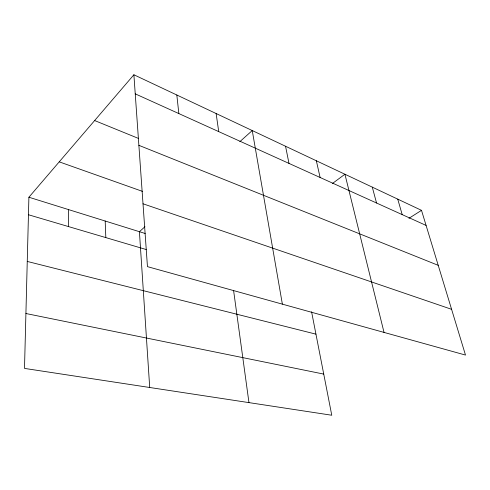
<?xml version="1.0" encoding="UTF-8"?>
<svg xmlns="http://www.w3.org/2000/svg" width="490" height="490" viewBox="0 0 490 490"><rect width="100%" height="100%" fill="white"/><g stroke="black" fill="none" stroke-linecap="round" stroke-linejoin="round"><path stroke-width="0.73" d="M133.886 74.762L147.453 266.64L465.5 355.066L421.504 210.339L133.886 74.762L28.904 197.231L24.5 368.407L331.767 415.238L311.579 311.763M144.973 226.717L139.417 231.696L149.713 387.492M239.837 141.671L252.246 130.554L282.375 304.155M332.306 183.585L344.929 174.238L384.031 332.416M408.942 218.32L421.504 210.339M25.909 313.514L323.737 374.091M27.25 261.433L315.946 334.156M28.451 214.743L146.234 249.545M28.904 197.231L145.23 233.51M143.007 203.785L451.59 309.312M59.229 161.853L142.566 191.406M138.878 145.328L438.225 265.335M94.637 120.552L138.597 138.48M135.234 93.847L426.092 225.425M397.751 199.136L402.186 214.608M372.29 187.137L376.541 203.007M316.35 160.769L320.111 177.484M285.548 146.247L288.99 163.403M216.127 113.527L218.718 131.614M233.577 290.374L248.963 402.621M176.823 94.999L178.85 113.576M105.185 221.021L105.822 237.607M68.441 209.567L68.576 226.601"/></g></svg>
